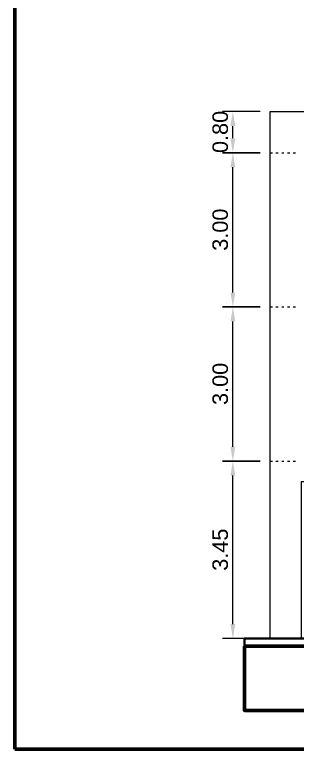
# Model space of a CAD drawing. Header units: millimetres. Extents: x 1.9 to 43.8, y 1.5 to 30.
# Drawn here: x 1.86 to 7.36, y 1.49 to 15.78 of the extents above; entities that cross this region are included whole.
import ezdxf

# ---------------------------------------------------------------- set-up
doc = ezdxf.new("R2010")
doc.units = ezdxf.units.MM
for name, color, linetype in [('PDF_0', 7, 'Continuous'), ('PDF_GRADAS Y ELEVADOR', 7, 'Continuous'), ('PDF_MUROS2', 7, 'Continuous'), ('PDF_Text', 7, 'Continuous')]:
    doc.layers.add(name, color=color, linetype=linetype)
doc.styles.add('PDF ArialMT', font='arial.ttf')

msp = doc.modelspace()

# ---------------------------------------------------------------- linework, layer by layer
at = {"layer": 'PDF_0', "color": 28, "lineweight": 60, "true_color": 0x0d0d0d}
msp.add_lwpolyline([(1.862, 1.488), (43.785, 1.488), (43.785, 29.984), (1.862, 29.984)], close=True, dxfattribs=at)
at = {"layer": 'PDF_GRADAS Y ELEVADOR', "lineweight": 18}
for points in [[(6.831, 13.096), (6.872, 13.096)], [(6.939, 13.096), (6.983, 13.096)], [(7.053, 13.096), (7.097, 13.096)], [(7.164, 13.096), (7.208, 13.096)], [(7.275, 13.096), (7.323, 13.096)], [(6.831, 10.096), (6.872, 10.096)], [(6.939, 10.096), (6.983, 10.096)], [(7.053, 10.096), (7.097, 10.096)], [(7.164, 10.096), (7.208, 10.096)], [(7.275, 10.096), (7.323, 10.096)], [(6.831, 7.095), (6.872, 7.095)], [(6.939, 7.095), (6.983, 7.095)], [(7.053, 7.095), (7.097, 7.095)], [(7.164, 7.095), (7.208, 7.095)], [(7.275, 7.095), (7.323, 7.095)]]:
    msp.add_lwpolyline(points, dxfattribs=at)
at = {"layer": 'PDF_MUROS2', "lineweight": 18}
for points in [[(6.631, 13.896), (5.904, 13.896)], [(6.104, 13.376), (6.104, 13.614)], [(6.104, 10.375), (6.104, 12.814)], [(6.104, 7.375), (6.104, 9.813)], [(6.104, 3.923), (6.104, 6.813)], [(6.631, 3.644), (5.904, 3.644)]]:
    msp.add_lwpolyline(points, dxfattribs=at)
at = {"layer": 'PDF_MUROS2', "lineweight": 20}
msp.add_lwpolyline([(11.381, 6.695), (7.431, 6.695), (7.431, 3.644), (6.831, 3.644), (6.831, 13.896), (11.381, 13.896)], dxfattribs=at)
at = {"layer": 'PDF_MUROS2', "lineweight": 18}
for points in [[(5.904, 13.096), (6.631, 13.096)], [(5.904, 10.096), (6.631, 10.096)], [(5.904, 7.095), (6.631, 7.095)]]:
    msp.add_lwpolyline(points, close=True, dxfattribs=at)
at = {"layer": 'PDF_MUROS2', "lineweight": 35}
msp.add_lwpolyline([(22.373, 3.495), (6.329, 3.495), (6.329, 3.644), (11.381, 3.644)], dxfattribs=at)
at = {"layer": 'PDF_MUROS2', "lineweight": 60}
msp.add_lwpolyline([(6.329, 3.495), (22.373, 3.495), (22.373, 2.244), (6.329, 2.244)], close=True, dxfattribs=at)
at = {"layer": 'PDF_MUROS2', "transparency": 33554559}
for points in [[(6.056, 13.614), (6.151, 13.614), (6.104, 13.896)], [(6.056, 13.376), (6.151, 13.376), (6.104, 13.096)], [(6.056, 12.814), (6.151, 12.814), (6.104, 13.096)], [(6.056, 10.375), (6.151, 10.375), (6.104, 10.096)], [(6.056, 9.813), (6.151, 9.813), (6.104, 10.096)], [(6.056, 7.375), (6.151, 7.375), (6.104, 7.095)], [(6.056, 6.813), (6.151, 6.813), (6.104, 7.095)], [(6.056, 3.923), (6.151, 3.923), (6.104, 3.644)]]:
    msp.add_solid(points, dxfattribs=at)

# ---------------------------------------------------------------- texts
at = {"layer": 'PDF_Text', "char_height": 0.3018, "attachment_point": 4, "rotation": 90, "style": 'PDF ArialMT'}
for s, insert in [('0.80', (5.859, 13.09)), ('3.00', (5.859, 11.188)), ('3.00', (5.859, 8.188)), ('3.45', (5.859, 4.962))]:
    msp.add_mtext(s, dxfattribs=dict(at, insert=insert))

doc.saveas('drawing.dxf')
